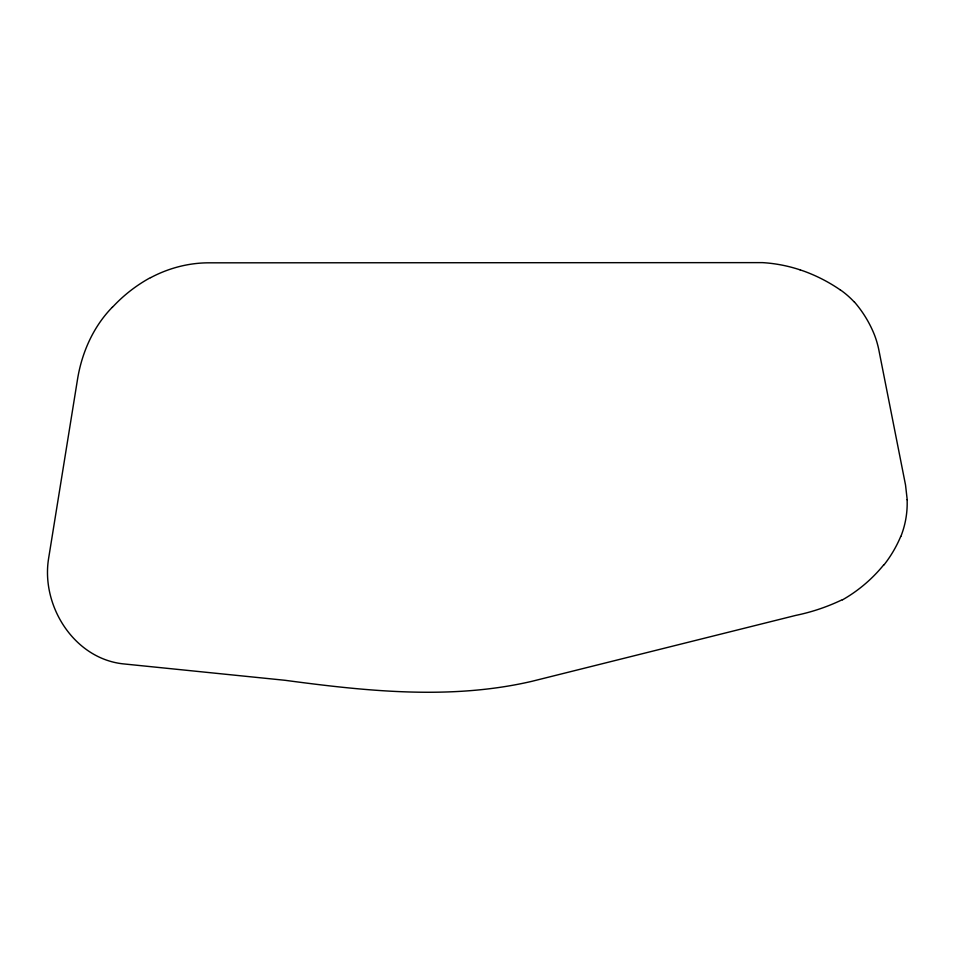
<?xml version="1.0" encoding="UTF-8"?>
<svg xmlns="http://www.w3.org/2000/svg" width="955" height="955" viewBox="0 0 955 955"><rect width="100%" height="100%" fill="white"/><g stroke="black" fill="none" stroke-linecap="round" stroke-linejoin="round"><path stroke-width="1.43" d="M112.224 307.319C93.256 326.765 81.82 352.693 77.522 379.326L48.574 558.639C40.981 605.613 73.726 658.15 122.646 663.809L285.02 680.294C366.541 691.181 450.772 700.17 531.887 681.321L795.849 615.378A200.108 200.108 0 0 0 842.322 599.68M150.568 277.702C168.438 268.164 188.624 262.804 208.918 262.828L762.496 262.625A146.879 146.879 0 0 1 800.123 269.871M800.123 269.847L803.8 271.113A161.849 161.849 0 0 1 840.161 289.831M907.202 499.704L905.531 485.009L879.066 351.07A95.882 95.882 0 0 0 877.896 345.758L877.048 342.618A91.585 91.585 0 0 0 874.303 334.501A115.591 115.591 0 0 0 854.546 302.138M840.197 289.771A85.699 85.699 0 0 1 854.45 302.234M907.119 499.716A89.925 89.925 0 0 1 900.84 536.483M900.732 536.435A123.004 123.004 0 0 1 883.948 564.966M883.757 564.811A146.473 146.473 0 0 1 842.429 599.883M112.32 307.403A148.467 148.467 0 0 1 150.508 277.595"/></g></svg>
